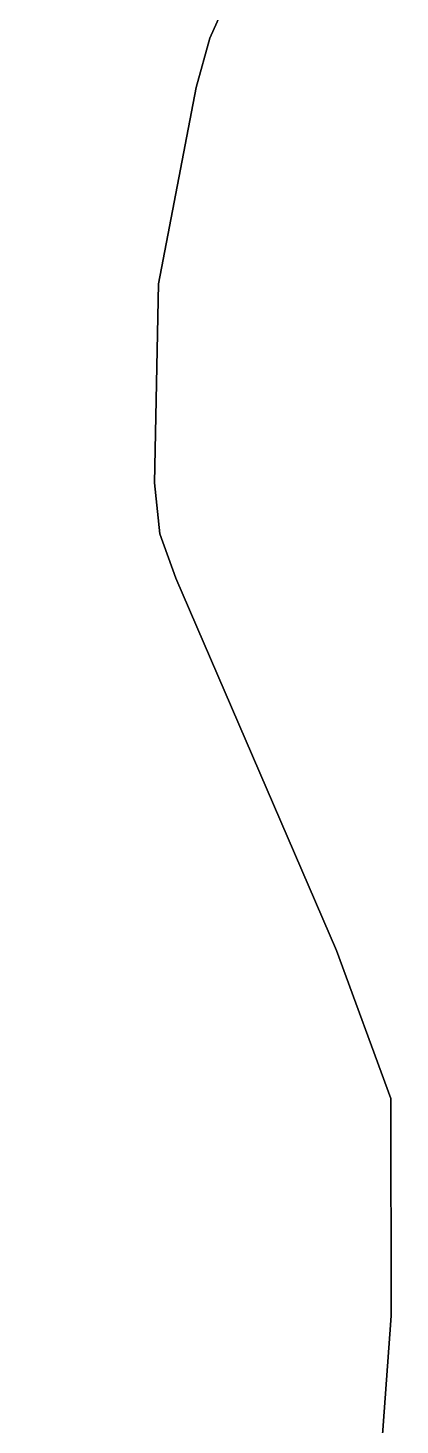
# Model space of a CAD drawing. Header units: inches. Extents: x 653559 to 669309, y 7245317 to 7256454.
# Drawn here: x 659103.2 to 659130.8, y 7248498.3 to 7248602 of the extents above; entities that cross this region are included whole.
import ezdxf

# ---------------------------------------------------------------- set-up
doc = ezdxf.new("R2010")
doc.units = ezdxf.units.IN
doc.header["$MEASUREMENT"] = 0
doc.layers.add('Cauce', color=5, linetype='Continuous')
doc.layers.add('Perimetral', color=190, linetype='Continuous')

msp = doc.modelspace()

# ---------------------------------------------------------------- linework, layer by layer
at = {"layer": 'Cauce', "color": 160}
msp.add_polyline3d([(659127.88, 7248474.82, 0), (659130.17, 7248506.37, 0), (659130.16, 7248522.5, 0), (659126.11, 7248533.49, 0), (659114.18, 7248561.13, 0), (659113, 7248564.42, 0), (659112.6, 7248568.2, 0), (659112.9, 7248582.98, 0), (659115.7, 7248597.55, 0), (659116.72, 7248601.22, 0), (659127.79, 7248625.93, 0), (659129.85, 7248633.19, 0), (659130.84, 7248640.56, 0), (659125.25, 7248650.33, 0), (659109.1, 7248673.24, 0), (659103.2, 7248682.88, 0), (659104.71, 7248695.44, 0), (659108.25, 7248707.15, 0)], dxfattribs=at)
at = {"layer": 'Perimetral', "color": 200}
msp.add_polyline3d([(659108.25, 7248707.15, 0), (659104.71, 7248695.44, 0), (659103.2, 7248682.88, 0), (659109.1, 7248673.24, 0), (659125.25, 7248650.33, 0), (659130.84, 7248640.56, 0), (659129.85, 7248633.19, 0), (659127.79, 7248625.93, 0), (659116.72, 7248601.22, 0), (659115.7, 7248597.55, 0), (659112.9, 7248582.98, 0), (659112.6, 7248568.2, 0), (659113, 7248564.42, 0), (659114.18, 7248561.13, 0), (659126.11, 7248533.49, 0), (659130.16, 7248522.5, 0), (659130.17, 7248506.37, 0), (659127.88, 7248474.82, 0)], dxfattribs=at)

doc.saveas('drawing.dxf')
